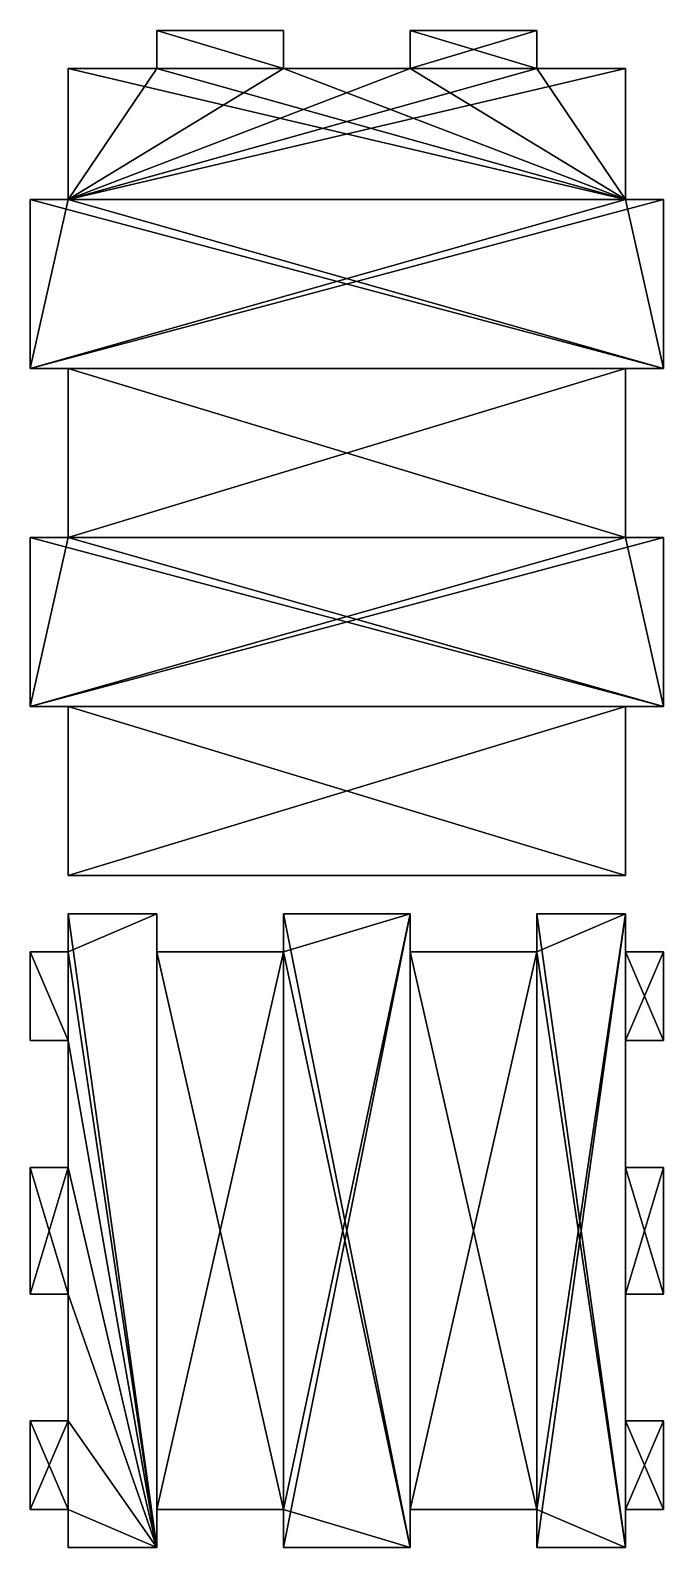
# Model space of a CAD drawing. Extents: x 139 to 874, y 15 to 434.
# Drawn here: x 139.3 to 289.3, y 45.9 to 405 of the extents above; entities that cross this region are included whole.
import ezdxf

# ---------------------------------------------------------------- set-up
doc = ezdxf.new("R2010")
doc.units = 0
doc.header["$LTSCALE"] = 25.4
doc.layers.get('0').update_dxf_attribs({"linetype": 'CONTINUOUS'})

# ---------------------------------------------------------------- blocks, each defined once
blk = doc.blocks.new('GROUP_4')
at = {"color": 0}
for p, q in [((9, 218, 31), (0, 218, 31)), ((0, 218, 31), (0, 218, 71)), ((9, 218, 71), (0, 218, 71)), ((0, 218, 111), (9, 218, 111)), ((0, 218, 111), (0, 218, 151)), ((9, 218, 151), (0, 218, 151)), ((0, 209, 151), (0, 218, 151)), ((0, 218, 111), (0, 218, 151)), ((0, 209, 111), (0, 218, 111)), ((0, 209, 31), (0, 218, 31)), ((9, 218, 31), (0, 218, 31)), ((0, 209, 71), (0, 218, 71)), ((0, 218, 31), (0, 218, 71)), ((0, 209, 31), (0, 218, 31)), ((9, 218, 71), (0, 218, 71)), ((0, 209, 71), (0, 218, 71)), ((9, 218, 151), (0, 218, 151)), ((0, 209, 151), (0, 218, 151)), ((0, 209, 111), (0, 218, 111)), ((0, 218, 111), (9, 218, 111)), ((9, 218, 191), (141, 218, 191)), ((9, 209, 191), (9, 218, 191)), ((9, 218), (30, 218)), ((9, 218), (9, 218, 31)), ((9, 218, 111), (9, 218, 71)), ((9, 218, 191), (9, 218, 151)), ((9, 218, 191), (141, 218, 191)), ((9, 209, 31), (9, 218, 31)), ((9, 209, 31), (9, 218, 31)), ((9, 218), (9, 218, 31)), ((9, 209), (9, 218)), ((9, 209, 71), (9, 218, 71)), ((9, 209, 191), (9, 218, 191)), ((9, 218, 191), (9, 218, 151)), ((9, 209, 151), (9, 218, 151)), ((9, 209), (9, 218)), ((9, 218), (30, 218)), ((9, 209, 111), (9, 218, 111)), ((9, 218, 111), (9, 218, 71)), ((9, 209, 71), (9, 218, 71)), ((9, 209, 151), (9, 218, 151)), ((9, 209, 111), (9, 218, 111)), ((30, 218, -9), (60, 218, -9)), ((30, 218), (30, 218, -9)), ((30, 209), (30, 218)), ((30, 218), (30, 218, -9)), ((30, 209, -9), (30, 218, -9)), ((30, 209), (30, 218)), ((30, 209, -9), (30, 218, -9)), ((30, 218, -9), (60, 218, -9)), ((90, 218), (60, 218)), ((60, 218, -9), (60, 218)), ((60, 209), (60, 218)), ((90, 218), (60, 218)), ((60, 209, -9), (60, 218, -9)), ((60, 218, -9), (60, 218)), ((60, 209), (60, 218)), ((60, 209, -9), (60, 218, -9)), ((90, 218, -9), (120, 218, -9)), ((90, 218, -9), (90, 218)), ((90, 209), (90, 218)), ((90, 218, -9), (120, 218, -9)), ((90, 209, -9), (90, 218, -9)), ((90, 209), (90, 218)), ((90, 218, -9), (90, 218)), ((90, 209, -9), (90, 218, -9)), ((120, 218), (141, 218)), ((120, 218, -9), (120, 218)), ((120, 209, -9), (120, 218, -9)), ((120, 209), (120, 218)), ((120, 218), (141, 218)), ((120, 209, -9), (120, 218, -9)), ((120, 218, -9), (120, 218)), ((120, 209), (120, 218)), ((141, 209, 191), (141, 218, 191)), ((150, 218, 31), (141, 218, 31)), ((141, 218, 31), (141, 218)), ((141, 218, 151), (141, 218, 191)), ((150, 218, 151), (141, 218, 151)), ((141, 218, 111), (150, 218, 111)), ((141, 218, 71), (141, 218, 111)), ((150, 218, 71), (141, 218, 71)), ((141, 209, 31), (141, 218, 31)), ((150, 218, 31), (141, 218, 31)), ((141, 209), (141, 218)), ((141, 209), (141, 218)), ((141, 218, 31), (141, 218)), ((141, 209, 31), (141, 218, 31)), ((141, 209, 111), (141, 218, 111)), ((141, 218, 111), (150, 218, 111)), ((150, 218, 71), (141, 218, 71)), ((141, 209, 71), (141, 218, 71)), ((141, 209, 71), (141, 218, 71)), ((141, 218, 71), (141, 218, 111)), ((141, 209, 111), (141, 218, 111)), ((150, 218, 151), (141, 218, 151)), ((141, 209, 151), (141, 218, 151)), ((141, 209, 151), (141, 218, 151)), ((141, 218, 151), (141, 218, 191)), ((141, 209, 191), (141, 218, 191)), ((150, 209, 31), (150, 218, 31)), ((150, 218, 31), (150, 218, 71)), ((150, 209, 71), (150, 218, 71)), ((150, 218, 31), (150, 218, 71)), ((150, 218, 111), (150, 218, 151)), ((150, 209, 31), (150, 218, 31)), ((150, 209, 111), (150, 218, 111)), ((150, 209, 111), (150, 218, 111)), ((150, 218, 111), (150, 218, 151)), ((150, 209, 151), (150, 218, 151)), ((150, 209, 71), (150, 218, 71)), ((150, 209, 151), (150, 218, 151)), ((0, 209, 111), (0, 209, 151)), ((9, 209, 31), (0, 209, 31)), ((0, 209, 31), (0, 209, 71)), ((9, 209, 71), (0, 209, 71)), ((0, 209, 31), (0, 209, 71)), ((9, 209, 31), (0, 209, 31)), ((9, 209, 151), (0, 209, 151)), ((0, 209, 111), (0, 209, 151)), ((0, 209, 111), (9, 209, 111)), ((9, 209, 71), (0, 209, 71)), ((9, 209, 151), (0, 209, 151)), ((0, 209, 111), (9, 209, 111)), ((9, 209, 191), (141, 209, 191)), ((9, 209), (9, 209, 31)), ((9, 209, 191), (9, 209, 151)), ((9, 209), (30, 209)), ((9, 209), (9, 209, 31)), ((9, 209), (30, 209)), ((9, 209, 191), (141, 209, 191)), ((9, 209, 191), (9, 209, 151)), ((9, 209, 111), (9, 209, 71)), ((9, 209, 111), (9, 209, 71)), ((30, 209), (30, 209, -9)), ((30, 209, -9), (60, 209, -9)), ((30, 209), (30, 209, -9)), ((30, 209, -9), (60, 209, -9)), ((90, 209), (60, 209)), ((60, 209, -9), (60, 209)), ((60, 209, -9), (60, 209)), ((90, 209), (60, 209)), ((90, 209, -9), (120, 209, -9)), ((90, 209, -9), (90, 209)), ((90, 209, -9), (90, 209)), ((90, 209, -9), (120, 209, -9)), ((120, 209), (141, 209)), ((120, 209, -9), (120, 209)), ((120, 209, -9), (120, 209)), ((120, 209), (141, 209)), ((150, 209, 31), (141, 209, 31)), ((141, 209, 31), (141, 209)), ((141, 209, 111), (150, 209, 111)), ((150, 209, 71), (141, 209, 71)), ((141, 209, 71), (141, 209, 111)), ((150, 209, 151), (141, 209, 151)), ((141, 209, 151), (141, 209, 191)), ((141, 209, 31), (141, 209)), ((150, 209, 31), (141, 209, 31)), ((150, 209, 71), (141, 209, 71)), ((141, 209, 71), (141, 209, 111)), ((141, 209, 111), (150, 209, 111)), ((150, 209, 151), (141, 209, 151)), ((141, 209, 151), (141, 209, 191)), ((150, 209, 31), (150, 209, 71)), ((150, 209, 111), (150, 209, 151)), ((150, 209, 31), (150, 209, 71)), ((150, 209, 111), (150, 209, 151))]:
    blk.add_line(p, q, dxfattribs=at)
mesh = blk.add_polyface(dxfattribs=at)
corners = [(9, 218, 191), (141, 218, 151), (9, 218, 151), (141, 218, 191), (0, 218, 151), (9, 218, 111), (0, 218, 111), (141, 218, 111), (150, 218, 111), (150, 218, 151), (141, 218, 71), (9, 218, 71), (0, 218, 71), (9, 218, 31), (0, 218, 31), (141, 218, 31), (150, 218, 31), (150, 218, 71), (30, 218), (9, 218), (60, 218), (90, 218), (120, 218), (141, 218), (120, 218, -9), (90, 218, -9), (30, 218, -9), (60, 218, -9)]
mesh.append_faces([[corners[k] for k in face] for face in [(1, 0, 3), (4, 5, 6), (12, 13, 14), (13, 18, 19), (21, 24, 25), (26, 20, 27)]], dxfattribs={"vtx0": -1, "color": 0})
mesh.append_faces([[corners[k] for k in face] for face in [(0, 1, 2), (7, 4, 8), (8, 4, 9), (9, 2, 1), (5, 10, 11), (10, 5, 7), (15, 12, 16), (16, 12, 17), (17, 11, 10), (20, 13, 21), (22, 13, 23), (23, 13, 15), (24, 21, 22)]], dxfattribs={"vtx0": -1, "vtx1": -1, "color": 0})
mesh.append_faces([[corners[k] for k in face] for face in [(5, 4, 7), (13, 12, 15), (18, 13, 20), (21, 13, 22)]], dxfattribs={"vtx0": -1, "vtx1": -1, "vtx2": -1, "color": 0})
mesh.append_faces([[corners[k] for k in face] for face in [(9, 4, 2), (17, 12, 11), (20, 26, 18)]], dxfattribs={"vtx0": -1, "vtx2": -1, "color": 0})
mesh = blk.add_polyface(dxfattribs=at)
corners = [(0, 218, 151), (0, 209, 111), (0, 209, 151), (0, 218, 111)]
mesh.append_faces([[corners[k] for k in face] for face in [(0, 1, 2), (1, 0, 3)]], dxfattribs={"vtx0": -1, "color": 0})
mesh = blk.add_polyface(dxfattribs=at)
corners = [(9, 218, 31), (0, 209, 31), (0, 218, 31), (9, 209, 31)]
mesh.append_faces([[corners[k] for k in face] for face in [(0, 1, 2), (1, 0, 3)]], dxfattribs={"vtx0": -1, "color": 0})
mesh = blk.add_polyface(dxfattribs=at)
corners = [(0, 218, 71), (0, 209, 31), (0, 209, 71), (0, 218, 31)]
mesh.append_faces([[corners[k] for k in face] for face in [(0, 1, 2), (1, 0, 3)]], dxfattribs={"vtx0": -1, "color": 0})
mesh = blk.add_polyface(dxfattribs=at)
corners = [(9, 209, 71), (0, 218, 71), (0, 209, 71), (9, 218, 71)]
mesh.append_faces([[corners[k] for k in face] for face in [(0, 1, 2), (1, 0, 3)]], dxfattribs={"vtx0": -1, "color": 0})
mesh = blk.add_polyface(dxfattribs=at)
corners = [(9, 209, 151), (0, 218, 151), (0, 209, 151), (9, 218, 151)]
mesh.append_faces([[corners[k] for k in face] for face in [(0, 1, 2), (1, 0, 3)]], dxfattribs={"vtx0": -1, "color": 0})
mesh = blk.add_polyface(dxfattribs=at)
corners = [(9, 218, 111), (0, 209, 111), (0, 218, 111), (9, 209, 111)]
mesh.append_faces([[corners[k] for k in face] for face in [(0, 1, 2), (1, 0, 3)]], dxfattribs={"vtx0": -1, "color": 0})
mesh = blk.add_polyface(dxfattribs=at)
corners = [(141, 209, 191), (9, 218, 191), (9, 209, 191), (141, 218, 191)]
mesh.append_faces([[corners[k] for k in face] for face in [(0, 1, 2), (1, 0, 3)]], dxfattribs={"vtx0": -1, "color": 0})
mesh = blk.add_polyface(dxfattribs=at)
corners = [(9, 218, 31), (9, 209), (9, 209, 31), (9, 218)]
mesh.append_faces([[corners[k] for k in face] for face in [(0, 1, 2), (1, 0, 3)]], dxfattribs={"vtx0": -1, "color": 0})
mesh = blk.add_polyface(dxfattribs=at)
corners = [(9, 218, 191), (9, 209, 151), (9, 209, 191), (9, 218, 151)]
mesh.append_faces([[corners[k] for k in face] for face in [(0, 1, 2), (1, 0, 3)]], dxfattribs={"vtx0": -1, "color": 0})
mesh = blk.add_polyface(dxfattribs=at)
corners = [(30, 218), (9, 209), (9, 218), (30, 209)]
mesh.append_faces([[corners[k] for k in face] for face in [(0, 1, 2), (1, 0, 3)]], dxfattribs={"vtx0": -1, "color": 0})
mesh = blk.add_polyface(dxfattribs=at)
corners = [(9, 218, 111), (9, 209, 71), (9, 209, 111), (9, 218, 71)]
mesh.append_faces([[corners[k] for k in face] for face in [(0, 1, 2), (1, 0, 3)]], dxfattribs={"vtx0": -1, "color": 0})
mesh = blk.add_polyface(dxfattribs=at)
corners = [(30, 218), (30, 209, -9), (30, 209), (30, 218, -9)]
mesh.append_faces([[corners[k] for k in face] for face in [(0, 1, 2), (1, 0, 3)]], dxfattribs={"vtx0": -1, "color": 0})
mesh = blk.add_polyface(dxfattribs=at)
corners = [(60, 218, -9), (30, 209, -9), (30, 218, -9), (60, 209, -9)]
mesh.append_faces([[corners[k] for k in face] for face in [(0, 1, 2), (1, 0, 3)]], dxfattribs={"vtx0": -1, "color": 0})
mesh = blk.add_polyface(dxfattribs=at)
corners = [(90, 218), (60, 209), (60, 218), (90, 209)]
mesh.append_faces([[corners[k] for k in face] for face in [(0, 1, 2), (1, 0, 3)]], dxfattribs={"vtx0": -1, "color": 0})
mesh = blk.add_polyface(dxfattribs=at)
corners = [(60, 218, -9), (60, 209), (60, 209, -9), (60, 218)]
mesh.append_faces([[corners[k] for k in face] for face in [(0, 1, 2), (1, 0, 3)]], dxfattribs={"vtx0": -1, "color": 0})
mesh = blk.add_polyface(dxfattribs=at)
corners = [(120, 218, -9), (90, 209, -9), (90, 218, -9), (120, 209, -9)]
mesh.append_faces([[corners[k] for k in face] for face in [(0, 1, 2), (1, 0, 3)]], dxfattribs={"vtx0": -1, "color": 0})
mesh = blk.add_polyface(dxfattribs=at)
corners = [(90, 218), (90, 209, -9), (90, 209), (90, 218, -9)]
mesh.append_faces([[corners[k] for k in face] for face in [(0, 1, 2), (1, 0, 3)]], dxfattribs={"vtx0": -1, "color": 0})
mesh = blk.add_polyface(dxfattribs=at)
corners = [(141, 218), (120, 209), (120, 218), (141, 209)]
mesh.append_faces([[corners[k] for k in face] for face in [(0, 1, 2), (1, 0, 3)]], dxfattribs={"vtx0": -1, "color": 0})
mesh = blk.add_polyface(dxfattribs=at)
corners = [(120, 218, -9), (120, 209), (120, 209, -9), (120, 218)]
mesh.append_faces([[corners[k] for k in face] for face in [(0, 1, 2), (1, 0, 3)]], dxfattribs={"vtx0": -1, "color": 0})
mesh = blk.add_polyface(dxfattribs=at)
corners = [(150, 218, 31), (141, 209, 31), (141, 218, 31), (150, 209, 31)]
mesh.append_faces([[corners[k] for k in face] for face in [(0, 1, 2), (1, 0, 3)]], dxfattribs={"vtx0": -1, "color": 0})
mesh = blk.add_polyface(dxfattribs=at)
corners = [(141, 209), (141, 218, 31), (141, 209, 31), (141, 218)]
mesh.append_faces([[corners[k] for k in face] for face in [(0, 1, 2), (1, 0, 3)]], dxfattribs={"vtx0": -1, "color": 0})
mesh = blk.add_polyface(dxfattribs=at)
corners = [(150, 218, 111), (141, 209, 111), (141, 218, 111), (150, 209, 111)]
mesh.append_faces([[corners[k] for k in face] for face in [(0, 1, 2), (1, 0, 3)]], dxfattribs={"vtx0": -1, "color": 0})
mesh = blk.add_polyface(dxfattribs=at)
corners = [(150, 209, 71), (141, 218, 71), (141, 209, 71), (150, 218, 71)]
mesh.append_faces([[corners[k] for k in face] for face in [(0, 1, 2), (1, 0, 3)]], dxfattribs={"vtx0": -1, "color": 0})
mesh = blk.add_polyface(dxfattribs=at)
corners = [(141, 218, 71), (141, 209, 111), (141, 209, 71), (141, 218, 111)]
mesh.append_faces([[corners[k] for k in face] for face in [(0, 1, 2), (1, 0, 3)]], dxfattribs={"vtx0": -1, "color": 0})
mesh = blk.add_polyface(dxfattribs=at)
corners = [(150, 209, 151), (141, 218, 151), (141, 209, 151), (150, 218, 151)]
mesh.append_faces([[corners[k] for k in face] for face in [(0, 1, 2), (1, 0, 3)]], dxfattribs={"vtx0": -1, "color": 0})
mesh = blk.add_polyface(dxfattribs=at)
corners = [(141, 218, 151), (141, 209, 191), (141, 209, 151), (141, 218, 191)]
mesh.append_faces([[corners[k] for k in face] for face in [(0, 1, 2), (1, 0, 3)]], dxfattribs={"vtx0": -1, "color": 0})
mesh = blk.add_polyface(dxfattribs=at)
corners = [(150, 218, 31), (150, 209, 71), (150, 209, 31), (150, 218, 71)]
mesh.append_faces([[corners[k] for k in face] for face in [(0, 1, 2), (1, 0, 3)]], dxfattribs={"vtx0": -1, "color": 0})
mesh = blk.add_polyface(dxfattribs=at)
corners = [(150, 218, 111), (150, 209, 151), (150, 209, 111), (150, 218, 151)]
mesh.append_faces([[corners[k] for k in face] for face in [(0, 1, 2), (1, 0, 3)]], dxfattribs={"vtx0": -1, "color": 0})
mesh = blk.add_polyface(dxfattribs=at)
corners = [(141, 209, 191), (9, 209, 151), (141, 209, 151), (9, 209, 191), (150, 209, 151), (141, 209, 111), (150, 209, 111), (9, 209, 111), (0, 209, 111), (0, 209, 151), (9, 209, 71), (141, 209, 71), (150, 209, 71), (141, 209, 31), (150, 209, 31), (9, 209, 31), (0, 209, 31), (0, 209, 71), (120, 209), (141, 209), (90, 209), (60, 209), (30, 209), (9, 209), (30, 209, -9), (60, 209, -9), (90, 209, -9), (120, 209, -9)]
mesh.append_faces([[corners[k] for k in face] for face in [(1, 0, 3), (4, 5, 6), (12, 13, 14), (13, 18, 19), (21, 24, 25), (18, 26, 27)]], dxfattribs={"vtx0": -1, "color": 0})
mesh.append_faces([[corners[k] for k in face] for face in [(0, 1, 2), (7, 4, 8), (8, 4, 9), (9, 2, 1), (5, 10, 11), (10, 5, 7), (15, 12, 16), (16, 12, 17), (17, 11, 10), (20, 13, 21), (22, 13, 23), (23, 13, 15), (24, 21, 22), (26, 18, 20)]], dxfattribs={"vtx0": -1, "vtx1": -1, "color": 0})
mesh.append_faces([[corners[k] for k in face] for face in [(5, 4, 7), (13, 12, 15), (18, 13, 20), (21, 13, 22)]], dxfattribs={"vtx0": -1, "vtx1": -1, "vtx2": -1, "color": 0})
mesh.append_faces([[corners[k] for k in face] for face in [(9, 4, 2), (17, 12, 11)]], dxfattribs={"vtx0": -1, "vtx2": -1, "color": 0})
blk = doc.blocks.new('GROUP_3')
at = {"color": 0}
for p, q in [((9, 150, 9), (30, 150, 9)), ((9, 141, 9), (9, 150, 9)), ((9, 141), (9, 150)), ((9, 150), (30, 150)), ((9, 141, 9), (9, 150, 9)), ((9, 150, 9), (9, 150)), ((9, 141), (9, 150)), ((9, 150), (30, 150)), ((9, 150, 9), (9, 150)), ((9, 150, 9), (30, 150, 9)), ((30, 150, 9), (30, 141, 9)), ((30, 150), (30, 141)), ((30, 150, 9), (30, 150)), ((30, 150, 9), (30, 141, 9)), ((30, 150), (30, 141)), ((30, 150, 9), (30, 150)), ((60, 150, 9), (90, 150, 9)), ((60, 141, 9), (60, 150, 9)), ((60, 150), (90, 150)), ((60, 150, 9), (60, 150)), ((60, 150, 9), (90, 150, 9)), ((60, 141, 9), (60, 150, 9)), ((60, 150, 9), (60, 150)), ((60, 141), (60, 150)), ((60, 141), (60, 150)), ((60, 150), (90, 150)), ((90, 150, 9), (90, 141, 9)), ((90, 150), (90, 141)), ((90, 150, 9), (90, 150)), ((90, 150, 9), (90, 141, 9)), ((90, 150, 9), (90, 150)), ((90, 150), (90, 141)), ((120, 141, 9), (120, 150, 9)), ((120, 150, 9), (120, 150)), ((120, 141), (120, 150)), ((120, 150), (141, 150)), ((120, 150, 9), (120, 150)), ((120, 150, 9), (141, 150, 9)), ((120, 150, 9), (141, 150, 9)), ((120, 141, 9), (120, 150, 9)), ((120, 141), (120, 150)), ((120, 150), (141, 150)), ((141, 150, 9), (141, 150)), ((141, 141, 9), (141, 150, 9)), ((141, 141), (141, 150)), ((141, 150, 9), (141, 150)), ((141, 141, 9), (141, 150, 9)), ((141, 141), (141, 150)), ((0, 141, 9), (9, 141, 9)), ((0, 120, 9), (0, 141, 9)), ((0, 141, 9), (0, 141)), ((0, 120), (0, 141)), ((0, 120, 9), (0, 141, 9)), ((0, 120), (0, 141)), ((0, 141), (9, 141)), ((0, 141, 9), (9, 141, 9)), ((0, 141), (9, 141)), ((0, 141, 9), (0, 141)), ((9, 141, 9), (9, 141)), ((9, 141, 9), (9, 141)), ((30, 141, 9), (60, 141, 9)), ((30, 141), (60, 141)), ((30, 141, 9), (60, 141, 9)), ((30, 141), (60, 141)), ((30, 141, 9), (30, 141)), ((30, 141, 9), (30, 141)), ((60, 141, 9), (60, 141)), ((60, 141, 9), (60, 141)), ((90, 141, 9), (120, 141, 9)), ((90, 141), (120, 141)), ((90, 141, 9), (90, 141)), ((90, 141, 9), (90, 141)), ((90, 141, 9), (120, 141, 9)), ((90, 141), (120, 141)), ((120, 141, 9), (120, 141)), ((120, 141, 9), (120, 141)), ((141, 141, 9), (141, 141)), ((150, 141, 9), (141, 141, 9)), ((150, 141), (141, 141)), ((150, 141, 9), (141, 141, 9)), ((150, 141), (141, 141)), ((141, 141, 9), (141, 141)), ((150, 120, 9), (150, 141, 9)), ((150, 120), (150, 141)), ((150, 120), (150, 141)), ((150, 141, 9), (150, 141)), ((150, 120, 9), (150, 141, 9)), ((150, 141, 9), (150, 141)), ((9, 120, 9), (0, 120, 9)), ((0, 120, 9), (0, 120)), ((9, 120), (0, 120)), ((9, 120, 9), (0, 120, 9)), ((0, 120, 9), (0, 120)), ((9, 120), (0, 120)), ((9, 90, 9), (9, 120, 9)), ((9, 90, 9), (9, 120, 9)), ((9, 120, 9), (9, 120)), ((9, 90), (9, 120)), ((9, 90), (9, 120)), ((9, 120, 9), (9, 120)), ((141, 90, 9), (141, 120, 9)), ((141, 120, 9), (150, 120, 9)), ((141, 120, 9), (150, 120, 9)), ((141, 120, 9), (141, 120)), ((141, 120), (150, 120)), ((141, 120), (150, 120)), ((141, 90), (141, 120)), ((141, 90, 9), (141, 120, 9)), ((141, 90), (141, 120)), ((141, 120, 9), (141, 120)), ((150, 120, 9), (150, 120)), ((150, 120, 9), (150, 120)), ((0, 90, 9), (9, 90, 9)), ((0, 60, 9), (0, 90, 9)), ((0, 60), (0, 90)), ((0, 90), (9, 90)), ((0, 90, 9), (9, 90, 9)), ((0, 90), (9, 90)), ((0, 90, 9), (0, 90)), ((0, 90, 9), (0, 90)), ((0, 60), (0, 90)), ((0, 60, 9), (0, 90, 9)), ((9, 90, 9), (9, 90)), ((9, 90, 9), (9, 90)), ((150, 90, 9), (141, 90, 9)), ((150, 90), (141, 90)), ((141, 90, 9), (141, 90)), ((150, 90, 9), (141, 90, 9)), ((150, 90), (141, 90)), ((141, 90, 9), (141, 90)), ((150, 60, 9), (150, 90, 9)), ((150, 60), (150, 90)), ((150, 60), (150, 90)), ((150, 90, 9), (150, 90)), ((150, 60, 9), (150, 90, 9)), ((150, 90, 9), (150, 90)), ((9, 60, 9), (0, 60, 9)), ((9, 60), (0, 60)), ((9, 60, 9), (0, 60, 9)), ((0, 60, 9), (0, 60)), ((9, 60), (0, 60)), ((0, 60, 9), (0, 60)), ((9, 30, 9), (9, 60, 9)), ((9, 30), (9, 60)), ((9, 60, 9), (9, 60)), ((9, 30, 9), (9, 60, 9)), ((9, 60, 9), (9, 60)), ((9, 30), (9, 60)), ((141, 30, 9), (141, 60, 9)), ((141, 60, 9), (150, 60, 9)), ((141, 60), (150, 60)), ((141, 30), (141, 60)), ((141, 30, 9), (141, 60, 9)), ((141, 30), (141, 60)), ((141, 60, 9), (141, 60)), ((141, 60, 9), (150, 60, 9)), ((141, 60, 9), (141, 60)), ((141, 60), (150, 60)), ((150, 60, 9), (150, 60)), ((150, 60, 9), (150, 60)), ((0, 30, 9), (9, 30, 9)), ((0, 30), (9, 30)), ((0, 30, 9), (0, 30)), ((0, 30, 9), (9, 30, 9)), ((0, 9, 9), (0, 30, 9)), ((0, 30, 9), (0, 30)), ((0, 9), (0, 30)), ((0, 9, 9), (0, 30, 9)), ((0, 9), (0, 30)), ((0, 30), (9, 30)), ((9, 30, 9), (9, 30)), ((9, 30, 9), (9, 30)), ((150, 30, 9), (141, 30, 9)), ((150, 30), (141, 30)), ((141, 30, 9), (141, 30)), ((150, 30, 9), (141, 30, 9)), ((150, 30), (141, 30)), ((141, 30, 9), (141, 30)), ((150, 9), (150, 30)), ((150, 30, 9), (150, 30)), ((150, 9, 9), (150, 30, 9)), ((150, 30, 9), (150, 30)), ((150, 9, 9), (150, 30, 9)), ((150, 9), (150, 30)), ((9, 9, 9), (0, 9, 9)), ((0, 9, 9), (0, 9)), ((9, 9, 9), (0, 9, 9)), ((0, 9, 9), (0, 9)), ((9, 9), (0, 9)), ((9, 9), (0, 9)), ((9, 0, 9), (9, 9, 9)), ((9, 9, 9), (9, 9)), ((9, 0), (9, 9)), ((9, 0, 9), (9, 9, 9)), ((9, 9, 9), (9, 9)), ((9, 0), (9, 9)), ((60, 9, 9), (30, 9, 9)), ((30, 9, 9), (30, 9)), ((60, 9), (30, 9)), ((30, 9, 9), (30, 0, 9)), ((60, 9, 9), (30, 9, 9)), ((60, 9), (30, 9)), ((30, 9), (30, 0)), ((30, 9, 9), (30, 0, 9)), ((30, 9), (30, 0)), ((30, 9, 9), (30, 9)), ((60, 9, 9), (60, 9)), ((60, 0, 9), (60, 9, 9)), ((60, 0, 9), (60, 9, 9)), ((60, 9, 9), (60, 9)), ((60, 0), (60, 9)), ((60, 0), (60, 9)), ((90, 9, 9), (90, 0, 9)), ((120, 9, 9), (90, 9, 9)), ((90, 9, 9), (90, 0, 9)), ((90, 9), (90, 0)), ((90, 9, 9), (90, 9)), ((120, 9), (90, 9)), ((90, 9), (90, 0)), ((120, 9, 9), (90, 9, 9)), ((90, 9, 9), (90, 9)), ((120, 9), (90, 9)), ((120, 0, 9), (120, 9, 9)), ((120, 0, 9), (120, 9, 9)), ((120, 9, 9), (120, 9)), ((120, 0), (120, 9)), ((120, 0), (120, 9)), ((120, 9, 9), (120, 9)), ((141, 9, 9), (141, 0, 9)), ((141, 9), (141, 0)), ((141, 9, 9), (141, 9)), ((141, 9, 9), (141, 0, 9)), ((150, 9, 9), (141, 9, 9)), ((150, 9), (141, 9)), ((141, 9), (141, 0)), ((150, 9, 9), (141, 9, 9)), ((141, 9, 9), (141, 9)), ((150, 9), (141, 9)), ((150, 9, 9), (150, 9)), ((150, 9, 9), (150, 9)), ((9, 0, 9), (9, 0)), ((9, 0, 9), (30, 0, 9)), ((9, 0), (30, 0)), ((9, 0, 9), (9, 0)), ((9, 0), (30, 0)), ((9, 0, 9), (30, 0, 9)), ((30, 0, 9), (30, 0)), ((30, 0, 9), (30, 0)), ((60, 0, 9), (90, 0, 9)), ((60, 0, 9), (60, 0)), ((60, 0), (90, 0)), ((60, 0, 9), (60, 0)), ((60, 0), (90, 0)), ((60, 0, 9), (90, 0, 9)), ((90, 0, 9), (90, 0)), ((90, 0, 9), (90, 0)), ((120, 0, 9), (141, 0, 9)), ((120, 0, 9), (120, 0)), ((120, 0), (141, 0)), ((120, 0, 9), (120, 0)), ((120, 0), (141, 0)), ((120, 0, 9), (141, 0, 9)), ((141, 0, 9), (141, 0)), ((141, 0, 9), (141, 0))]:
    blk.add_line(p, q, dxfattribs=at)
mesh = blk.add_polyface(dxfattribs=at)
corners = [(150, 9, 9), (141, 30, 9), (141, 9, 9), (150, 30, 9), (150, 60, 9), (141, 90, 9), (141, 60, 9), (150, 90, 9), (150, 120, 9), (141, 141, 9), (141, 120, 9), (150, 141, 9), (141, 0, 9), (120, 9, 9), (120, 0, 9), (120, 141, 9), (120, 150, 9), (141, 150, 9), (90, 141, 9), (90, 9, 9), (90, 0, 9), (60, 9, 9), (60, 0, 9), (60, 141, 9), (60, 150, 9), (90, 150, 9), (30, 141, 9), (30, 9, 9), (30, 0, 9), (9, 9, 9), (9, 0, 9), (9, 30, 9), (9, 60, 9), (9, 90, 9), (9, 120, 9), (9, 141, 9), (9, 150, 9), (30, 150, 9), (0, 141, 9), (0, 120, 9), (0, 90, 9), (0, 60, 9), (0, 30, 9), (0, 9, 9)]
mesh.append_faces([[corners[k] for k in face] for face in [(1, 0, 3), (5, 4, 7), (9, 8, 11), (12, 13, 14), (20, 21, 22), (28, 29, 30), (34, 38, 39), (32, 40, 41), (29, 42, 43)]], dxfattribs={"vtx0": -1, "color": 0})
mesh.append_faces([[corners[k] for k in face] for face in [(0, 1, 2), (4, 5, 6), (8, 9, 10), (15, 12, 16), (16, 12, 17), (17, 10, 9), (13, 18, 19), (18, 13, 15), (23, 20, 24), (24, 20, 25), (25, 19, 18), (21, 26, 27), (26, 21, 23), (31, 28, 32), (33, 28, 34), (35, 28, 36), (36, 28, 37), (37, 27, 26), (38, 34, 35), (40, 32, 33), (42, 29, 31)]], dxfattribs={"vtx0": -1, "vtx1": -1, "color": 0})
mesh.append_faces([[corners[k] for k in face] for face in [(13, 12, 15), (17, 2, 1), (17, 6, 5), (21, 20, 23), (29, 28, 31), (32, 28, 33), (34, 28, 35)]], dxfattribs={"vtx0": -1, "vtx1": -1, "vtx2": -1, "color": 0})
mesh.append_faces([[corners[k] for k in face] for face in [(17, 12, 2), (17, 1, 6), (17, 5, 10), (25, 20, 19), (37, 28, 27)]], dxfattribs={"vtx0": -1, "vtx2": -1, "color": 0})
mesh = blk.add_polyface(dxfattribs=at)
corners = [(150, 141), (141, 120), (141, 141), (150, 120), (150, 90), (141, 60), (141, 90), (150, 60), (150, 30), (141, 9), (141, 30), (150, 9), (141, 150), (120, 141), (120, 150), (120, 9), (120, 0), (141, 0), (90, 9), (90, 141), (90, 150), (60, 141), (60, 150), (60, 9), (60, 0), (90, 0), (30, 150), (9, 141), (9, 150), (30, 0), (30, 9), (30, 141), (0, 141), (9, 120), (0, 120), (9, 90), (9, 60), (9, 9), (9, 0), (9, 30), (0, 9), (0, 30), (0, 60), (0, 90)]
mesh.append_faces([[corners[k] for k in face] for face in [(1, 0, 3), (5, 4, 7), (9, 8, 11), (12, 13, 14), (20, 21, 22), (26, 27, 28), (32, 33, 34), (39, 40, 41), (35, 42, 43)]], dxfattribs={"vtx0": -1, "color": 0})
mesh.append_faces([[corners[k] for k in face] for face in [(0, 1, 2), (4, 5, 6), (8, 9, 10), (15, 12, 16), (16, 12, 17), (17, 10, 9), (13, 18, 19), (18, 13, 15), (23, 20, 24), (24, 20, 25), (25, 19, 18), (29, 26, 30), (30, 21, 23), (33, 27, 35), (37, 27, 38), (38, 27, 29), (40, 39, 37), (42, 35, 36)]], dxfattribs={"vtx0": -1, "vtx1": -1, "color": 0})
mesh.append_faces([[corners[k] for k in face] for face in [(13, 12, 15), (17, 2, 1), (17, 6, 5), (21, 20, 23), (27, 26, 29), (35, 27, 36), (36, 27, 37)]], dxfattribs={"vtx0": -1, "vtx1": -1, "vtx2": -1, "color": 0})
mesh.append_faces([[corners[k] for k in face] for face in [(17, 12, 2), (17, 1, 6), (17, 5, 10), (25, 20, 19), (30, 26, 31), (30, 31, 21), (33, 32, 27), (37, 39, 36)]], dxfattribs={"vtx0": -1, "vtx2": -1, "color": 0})
mesh = blk.add_polyface(dxfattribs=at)
corners = [(9, 150, 9), (9, 141), (9, 141, 9), (9, 150)]
mesh.append_faces([[corners[k] for k in face] for face in [(0, 1, 2), (1, 0, 3)]], dxfattribs={"vtx0": -1, "color": 0})
mesh = blk.add_polyface(dxfattribs=at)
corners = [(9, 150, 9), (30, 150), (9, 150), (30, 150, 9)]
mesh.append_faces([[corners[k] for k in face] for face in [(0, 1, 2), (1, 0, 3)]], dxfattribs={"vtx0": -1, "color": 0})
mesh = blk.add_polyface(dxfattribs=at)
corners = [(30, 150), (30, 141, 9), (30, 141), (30, 150, 9)]
mesh.append_faces([[corners[k] for k in face] for face in [(0, 1, 2), (1, 0, 3)]], dxfattribs={"vtx0": -1, "color": 0})
mesh = blk.add_polyface(dxfattribs=at)
corners = [(60, 150, 9), (90, 150), (60, 150), (90, 150, 9)]
mesh.append_faces([[corners[k] for k in face] for face in [(0, 1, 2), (1, 0, 3)]], dxfattribs={"vtx0": -1, "color": 0})
mesh = blk.add_polyface(dxfattribs=at)
corners = [(60, 150, 9), (60, 141), (60, 141, 9), (60, 150)]
mesh.append_faces([[corners[k] for k in face] for face in [(0, 1, 2), (1, 0, 3)]], dxfattribs={"vtx0": -1, "color": 0})
mesh = blk.add_polyface(dxfattribs=at)
corners = [(90, 150), (90, 141, 9), (90, 141), (90, 150, 9)]
mesh.append_faces([[corners[k] for k in face] for face in [(0, 1, 2), (1, 0, 3)]], dxfattribs={"vtx0": -1, "color": 0})
mesh = blk.add_polyface(dxfattribs=at)
corners = [(120, 150, 9), (120, 141), (120, 141, 9), (120, 150)]
mesh.append_faces([[corners[k] for k in face] for face in [(0, 1, 2), (1, 0, 3)]], dxfattribs={"vtx0": -1, "color": 0})
mesh = blk.add_polyface(dxfattribs=at)
corners = [(120, 150, 9), (141, 150), (120, 150), (141, 150, 9)]
mesh.append_faces([[corners[k] for k in face] for face in [(0, 1, 2), (1, 0, 3)]], dxfattribs={"vtx0": -1, "color": 0})
mesh = blk.add_polyface(dxfattribs=at)
corners = [(141, 150), (141, 141, 9), (141, 141), (141, 150, 9)]
mesh.append_faces([[corners[k] for k in face] for face in [(0, 1, 2), (1, 0, 3)]], dxfattribs={"vtx0": -1, "color": 0})
mesh = blk.add_polyface(dxfattribs=at)
corners = [(0, 141, 9), (0, 120), (0, 120, 9), (0, 141)]
mesh.append_faces([[corners[k] for k in face] for face in [(0, 1, 2), (1, 0, 3)]], dxfattribs={"vtx0": -1, "color": 0})
mesh = blk.add_polyface(dxfattribs=at)
corners = [(0, 141, 9), (9, 141), (0, 141), (9, 141, 9)]
mesh.append_faces([[corners[k] for k in face] for face in [(0, 1, 2), (1, 0, 3)]], dxfattribs={"vtx0": -1, "color": 0})
mesh = blk.add_polyface(dxfattribs=at)
corners = [(30, 141, 9), (60, 141), (30, 141), (60, 141, 9)]
mesh.append_faces([[corners[k] for k in face] for face in [(0, 1, 2), (1, 0, 3)]], dxfattribs={"vtx0": -1, "color": 0})
mesh = blk.add_polyface(dxfattribs=at)
corners = [(90, 141, 9), (120, 141), (90, 141), (120, 141, 9)]
mesh.append_faces([[corners[k] for k in face] for face in [(0, 1, 2), (1, 0, 3)]], dxfattribs={"vtx0": -1, "color": 0})
mesh = blk.add_polyface(dxfattribs=at)
corners = [(141, 141, 9), (150, 141), (141, 141), (150, 141, 9)]
mesh.append_faces([[corners[k] for k in face] for face in [(0, 1, 2), (1, 0, 3)]], dxfattribs={"vtx0": -1, "color": 0})
mesh = blk.add_polyface(dxfattribs=at)
corners = [(150, 141), (150, 120, 9), (150, 120), (150, 141, 9)]
mesh.append_faces([[corners[k] for k in face] for face in [(0, 1, 2), (1, 0, 3)]], dxfattribs={"vtx0": -1, "color": 0})
mesh = blk.add_polyface(dxfattribs=at)
corners = [(9, 120, 9), (0, 120), (9, 120), (0, 120, 9)]
mesh.append_faces([[corners[k] for k in face] for face in [(0, 1, 2), (1, 0, 3)]], dxfattribs={"vtx0": -1, "color": 0})
mesh = blk.add_polyface(dxfattribs=at)
corners = [(9, 120, 9), (9, 90), (9, 90, 9), (9, 120)]
mesh.append_faces([[corners[k] for k in face] for face in [(0, 1, 2), (1, 0, 3)]], dxfattribs={"vtx0": -1, "color": 0})
mesh = blk.add_polyface(dxfattribs=at)
corners = [(150, 120, 9), (141, 120), (150, 120), (141, 120, 9)]
mesh.append_faces([[corners[k] for k in face] for face in [(0, 1, 2), (1, 0, 3)]], dxfattribs={"vtx0": -1, "color": 0})
mesh = blk.add_polyface(dxfattribs=at)
corners = [(141, 120), (141, 90, 9), (141, 90), (141, 120, 9)]
mesh.append_faces([[corners[k] for k in face] for face in [(0, 1, 2), (1, 0, 3)]], dxfattribs={"vtx0": -1, "color": 0})
mesh = blk.add_polyface(dxfattribs=at)
corners = [(0, 90, 9), (9, 90), (0, 90), (9, 90, 9)]
mesh.append_faces([[corners[k] for k in face] for face in [(0, 1, 2), (1, 0, 3)]], dxfattribs={"vtx0": -1, "color": 0})
mesh = blk.add_polyface(dxfattribs=at)
corners = [(0, 90, 9), (0, 60), (0, 60, 9), (0, 90)]
mesh.append_faces([[corners[k] for k in face] for face in [(0, 1, 2), (1, 0, 3)]], dxfattribs={"vtx0": -1, "color": 0})
mesh = blk.add_polyface(dxfattribs=at)
corners = [(141, 90, 9), (150, 90), (141, 90), (150, 90, 9)]
mesh.append_faces([[corners[k] for k in face] for face in [(0, 1, 2), (1, 0, 3)]], dxfattribs={"vtx0": -1, "color": 0})
mesh = blk.add_polyface(dxfattribs=at)
corners = [(150, 90), (150, 60, 9), (150, 60), (150, 90, 9)]
mesh.append_faces([[corners[k] for k in face] for face in [(0, 1, 2), (1, 0, 3)]], dxfattribs={"vtx0": -1, "color": 0})
mesh = blk.add_polyface(dxfattribs=at)
corners = [(9, 60, 9), (0, 60), (9, 60), (0, 60, 9)]
mesh.append_faces([[corners[k] for k in face] for face in [(0, 1, 2), (1, 0, 3)]], dxfattribs={"vtx0": -1, "color": 0})
mesh = blk.add_polyface(dxfattribs=at)
corners = [(9, 60, 9), (9, 30), (9, 30, 9), (9, 60)]
mesh.append_faces([[corners[k] for k in face] for face in [(0, 1, 2), (1, 0, 3)]], dxfattribs={"vtx0": -1, "color": 0})
mesh = blk.add_polyface(dxfattribs=at)
corners = [(141, 60), (141, 30, 9), (141, 30), (141, 60, 9)]
mesh.append_faces([[corners[k] for k in face] for face in [(0, 1, 2), (1, 0, 3)]], dxfattribs={"vtx0": -1, "color": 0})
mesh = blk.add_polyface(dxfattribs=at)
corners = [(150, 60, 9), (141, 60), (150, 60), (141, 60, 9)]
mesh.append_faces([[corners[k] for k in face] for face in [(0, 1, 2), (1, 0, 3)]], dxfattribs={"vtx0": -1, "color": 0})
mesh = blk.add_polyface(dxfattribs=at)
corners = [(0, 30, 9), (9, 30), (0, 30), (9, 30, 9)]
mesh.append_faces([[corners[k] for k in face] for face in [(0, 1, 2), (1, 0, 3)]], dxfattribs={"vtx0": -1, "color": 0})
mesh = blk.add_polyface(dxfattribs=at)
corners = [(0, 30, 9), (0, 9), (0, 9, 9), (0, 30)]
mesh.append_faces([[corners[k] for k in face] for face in [(0, 1, 2), (1, 0, 3)]], dxfattribs={"vtx0": -1, "color": 0})
mesh = blk.add_polyface(dxfattribs=at)
corners = [(141, 30, 9), (150, 30), (141, 30), (150, 30, 9)]
mesh.append_faces([[corners[k] for k in face] for face in [(0, 1, 2), (1, 0, 3)]], dxfattribs={"vtx0": -1, "color": 0})
mesh = blk.add_polyface(dxfattribs=at)
corners = [(150, 30), (150, 9, 9), (150, 9), (150, 30, 9)]
mesh.append_faces([[corners[k] for k in face] for face in [(0, 1, 2), (1, 0, 3)]], dxfattribs={"vtx0": -1, "color": 0})
mesh = blk.add_polyface(dxfattribs=at)
corners = [(9, 9), (0, 9, 9), (0, 9), (9, 9, 9)]
mesh.append_faces([[corners[k] for k in face] for face in [(0, 1, 2), (1, 0, 3)]], dxfattribs={"vtx0": -1, "color": 0})
mesh = blk.add_polyface(dxfattribs=at)
corners = [(9, 9, 9), (9, 0), (9, 0, 9), (9, 9)]
mesh.append_faces([[corners[k] for k in face] for face in [(0, 1, 2), (1, 0, 3)]], dxfattribs={"vtx0": -1, "color": 0})
mesh = blk.add_polyface(dxfattribs=at)
corners = [(60, 9, 9), (30, 9), (60, 9), (30, 9, 9)]
mesh.append_faces([[corners[k] for k in face] for face in [(0, 1, 2), (1, 0, 3)]], dxfattribs={"vtx0": -1, "color": 0})
mesh = blk.add_polyface(dxfattribs=at)
corners = [(30, 9), (30, 0, 9), (30, 0), (30, 9, 9)]
mesh.append_faces([[corners[k] for k in face] for face in [(0, 1, 2), (1, 0, 3)]], dxfattribs={"vtx0": -1, "color": 0})
mesh = blk.add_polyface(dxfattribs=at)
corners = [(60, 9, 9), (60, 0), (60, 0, 9), (60, 9)]
mesh.append_faces([[corners[k] for k in face] for face in [(0, 1, 2), (1, 0, 3)]], dxfattribs={"vtx0": -1, "color": 0})
mesh = blk.add_polyface(dxfattribs=at)
corners = [(90, 9), (90, 0, 9), (90, 0), (90, 9, 9)]
mesh.append_faces([[corners[k] for k in face] for face in [(0, 1, 2), (1, 0, 3)]], dxfattribs={"vtx0": -1, "color": 0})
mesh = blk.add_polyface(dxfattribs=at)
corners = [(120, 9, 9), (90, 9), (120, 9), (90, 9, 9)]
mesh.append_faces([[corners[k] for k in face] for face in [(0, 1, 2), (1, 0, 3)]], dxfattribs={"vtx0": -1, "color": 0})
mesh = blk.add_polyface(dxfattribs=at)
corners = [(120, 9, 9), (120, 0), (120, 0, 9), (120, 9)]
mesh.append_faces([[corners[k] for k in face] for face in [(0, 1, 2), (1, 0, 3)]], dxfattribs={"vtx0": -1, "color": 0})
mesh = blk.add_polyface(dxfattribs=at)
corners = [(141, 9), (141, 0, 9), (141, 0), (141, 9, 9)]
mesh.append_faces([[corners[k] for k in face] for face in [(0, 1, 2), (1, 0, 3)]], dxfattribs={"vtx0": -1, "color": 0})
mesh = blk.add_polyface(dxfattribs=at)
corners = [(150, 9, 9), (141, 9), (150, 9), (141, 9, 9)]
mesh.append_faces([[corners[k] for k in face] for face in [(0, 1, 2), (1, 0, 3)]], dxfattribs={"vtx0": -1, "color": 0})
mesh = blk.add_polyface(dxfattribs=at)
corners = [(30, 0), (9, 0, 9), (9, 0), (30, 0, 9)]
mesh.append_faces([[corners[k] for k in face] for face in [(0, 1, 2), (1, 0, 3)]], dxfattribs={"vtx0": -1, "color": 0})
mesh = blk.add_polyface(dxfattribs=at)
corners = [(90, 0, 9), (60, 0), (90, 0), (60, 0, 9)]
mesh.append_faces([[corners[k] for k in face] for face in [(0, 1, 2), (1, 0, 3)]], dxfattribs={"vtx0": -1, "color": 0})
mesh = blk.add_polyface(dxfattribs=at)
corners = [(141, 0, 9), (120, 0), (141, 0), (120, 0, 9)]
mesh.append_faces([[corners[k] for k in face] for face in [(0, 1, 2), (1, 0, 3)]], dxfattribs={"vtx0": -1, "color": 0})
blk = doc.blocks.new('GROUP_5')
at = {"color": 0}
blk.add_blockref('GROUP_3', (0, 18, -160), dxfattribs=at)

msp = doc.modelspace()

# ---------------------------------------------------------------- block references
at = {"color": 0, "extrusion": (0, -1, 5.55112e-17)}
msp.add_blockref('GROUP_4', (139.33, -186.09, -395.98), dxfattribs=at)
at = {"color": 0}
msp.add_blockref('GROUP_5', (139.33, 27.89, 182), dxfattribs=at)

doc.saveas('drawing.dxf')
